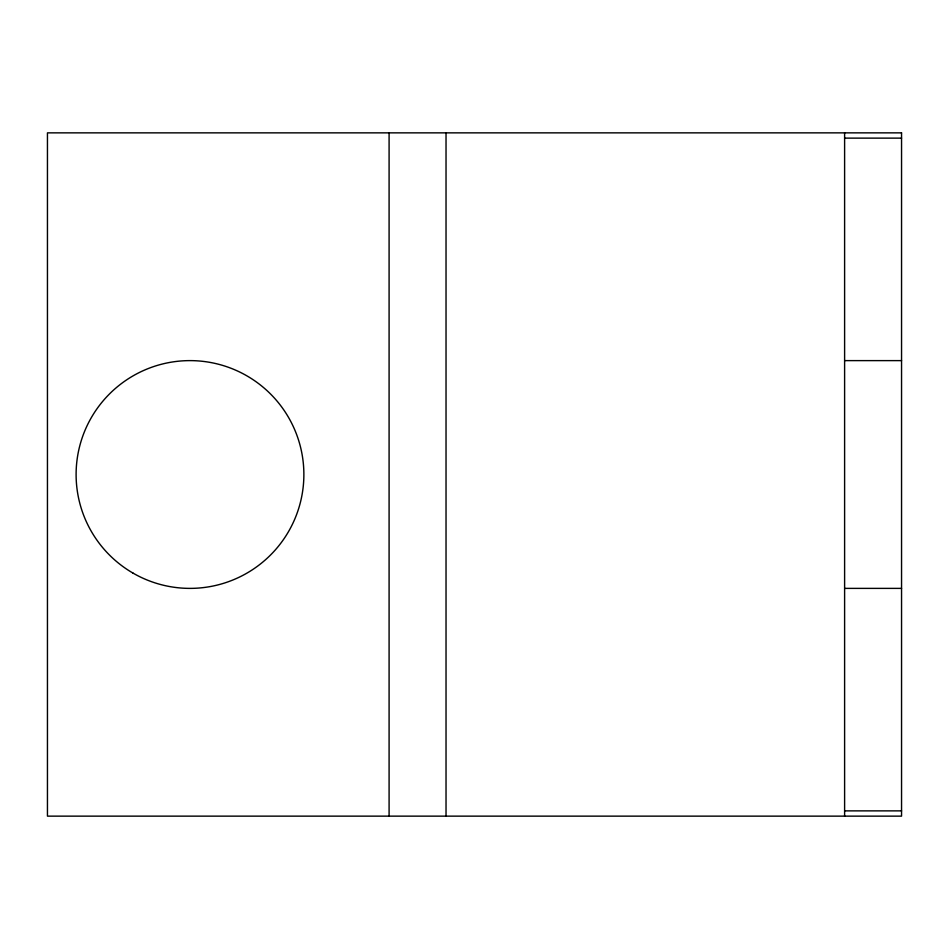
<?xml version="1.0" encoding="UTF-8"?>
<svg xmlns="http://www.w3.org/2000/svg" width="949" height="949" viewBox="0 0 949 949"><rect width="100%" height="100%" fill="white"/><g stroke="black" fill="none" stroke-linecap="round" stroke-linejoin="round"><path stroke-width="1.42" d="M844.61 138.127L901.55 138.127M844.61 360.62L901.55 360.62M844.61 588.38L901.55 588.38M844.61 810.873L901.55 810.873M844.61 132.86L844.61 816.14M446.03 132.86L446.03 816.14M389.09 132.86L389.09 816.14M901.55 132.86L47.45 132.86L47.45 816.14L901.55 816.14L901.55 132.86M133.05 573.125A113.88 113.88 0 0 0 303.87 474.5A113.88 113.88 0 0 0 133.05 375.875A113.88 113.88 0 0 0 133.05 573.125"/></g></svg>
